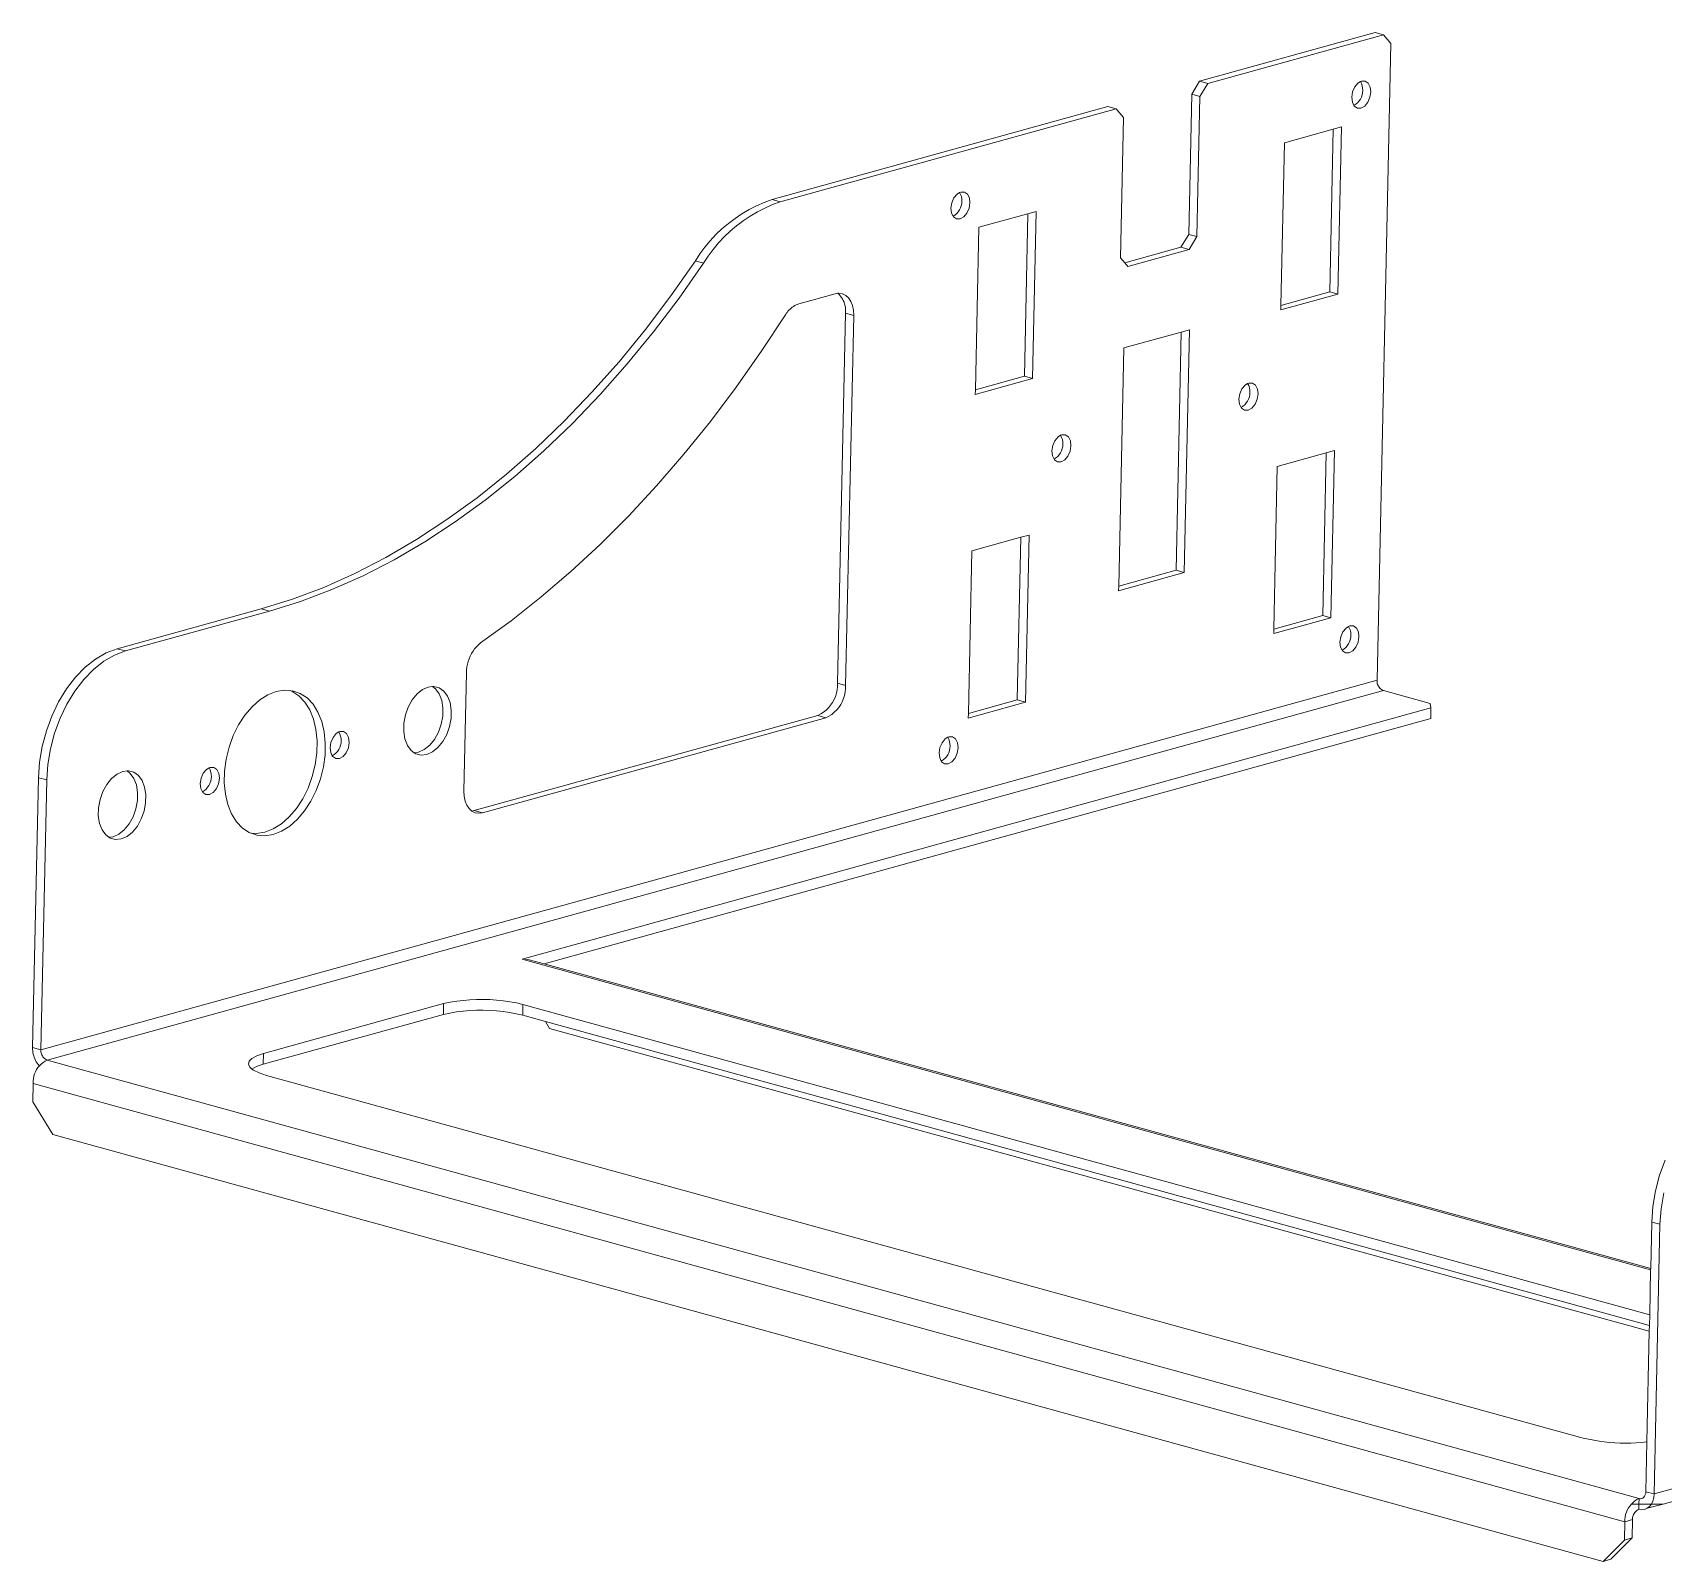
# Model space of a CAD drawing. Extents: x 0 to 2200, y 1000 to 1655.
# Drawn here: x 997.1 to 1069.7, y 1251.4 to 1319.5 of the extents above; entities that cross this region are included whole.
import ezdxf

# ---------------------------------------------------------------- set-up
doc = ezdxf.new("R2010")
doc.units = 0
doc.layers.add('Layer0', color=7, linetype='BYLAYER', lineweight=5)

msp = doc.modelspace()

# ---------------------------------------------------------------- linework, layer by layer
at = {"layer": 'Layer0'}
for p, q in [((1049.097, 1317.343), (1056.917, 1319.506)), ((1049.464, 1317.242), (1057.283, 1319.405)), ((1057.283, 1319.405), (1056.917, 1319.506)), ((1057.613, 1319.019), (1057.283, 1319.405)), ((1057.613, 1319.019), (1056.997, 1290.665)), ((1048.747, 1316.768), (1049.097, 1317.343)), ((1049.097, 1317.343), (1049.464, 1317.242)), ((1049.464, 1317.242), (1049.114, 1316.667)), ((1056.146, 1317.254), (1056.005, 1317.085)), ((1056.26, 1317.327), (1056.146, 1317.254)), ((1056.309, 1317.344), (1056.26, 1317.327)), ((1056.305, 1317.235), (1056.26, 1317.327)), ((1056.338, 1317.138), (1056.305, 1317.235)), ((1056.471, 1317.344), (1056.309, 1317.344)), ((1056.606, 1317.252), (1056.471, 1317.344)), ((1056.694, 1317.082), (1056.606, 1317.252)), ((1048.611, 1310.52), (1048.747, 1316.768)), ((1049.114, 1316.667), (1048.747, 1316.768)), ((1048.978, 1310.419), (1049.114, 1316.667)), ((1055.909, 1316.865), (1055.871, 1316.626)), ((1055.871, 1316.626), (1055.899, 1316.405)), ((1056.005, 1317.085), (1055.909, 1316.865)), ((1056.198, 1316.46), (1056.256, 1316.545)), ((1056.256, 1316.545), (1056.302, 1316.636)), ((1056.302, 1316.636), (1056.336, 1316.733)), ((1056.336, 1316.733), (1056.356, 1316.833)), ((1056.357, 1317.037), (1056.338, 1317.138)), ((1056.356, 1316.833), (1056.364, 1316.935)), ((1056.364, 1316.935), (1056.357, 1317.037)), ((1056.587, 1316.402), (1056.684, 1316.623)), ((1056.684, 1316.623), (1056.721, 1316.861)), ((1056.721, 1316.861), (1056.694, 1317.082)), ((1030.059, 1312.074), (1045.018, 1316.214)), ((1030.426, 1311.973), (1045.384, 1316.113)), ((1045.384, 1316.113), (1045.018, 1316.214)), ((1045.714, 1315.726), (1045.384, 1316.113)), ((1055.899, 1316.405), (1055.966, 1316.262)), ((1055.966, 1316.262), (1056.052, 1316.317)), ((1055.966, 1316.262), (1055.986, 1316.236)), ((1055.986, 1316.236), (1056.121, 1316.144)), ((1056.052, 1316.317), (1056.13, 1316.384)), ((1056.121, 1316.144), (1056.283, 1316.143)), ((1056.13, 1316.384), (1056.198, 1316.46)), ((1056.283, 1316.143), (1056.447, 1316.234)), ((1056.447, 1316.234), (1056.587, 1316.402)), ((1045.714, 1315.726), (1045.578, 1309.479)), ((1055.049, 1315.204), (1052.87, 1314.602)), ((1054.892, 1307.959), (1055.049, 1315.204)), ((1055.42, 1315.307), (1055.049, 1315.204)), ((1055.258, 1307.858), (1055.42, 1315.307)), ((1052.87, 1314.602), (1052.713, 1307.356)), ((1038.156, 1312.146), (1038.06, 1311.926)), ((1038.297, 1312.315), (1038.156, 1312.146)), ((1038.411, 1312.388), (1038.297, 1312.315)), ((1038.461, 1312.405), (1038.411, 1312.388)), ((1038.456, 1312.296), (1038.411, 1312.388)), ((1038.489, 1312.199), (1038.456, 1312.296)), ((1038.622, 1312.405), (1038.461, 1312.405)), ((1038.509, 1312.098), (1038.489, 1312.199)), ((1038.757, 1312.313), (1038.622, 1312.405)), ((1038.845, 1312.143), (1038.757, 1312.313)), ((1038.873, 1311.922), (1038.845, 1312.143)), ((1028.719, 1311.436), (1028.41, 1311.23)), ((1029.04, 1311.625), (1028.719, 1311.436)), ((1029.371, 1311.794), (1029.04, 1311.625)), ((1029.406, 1311.524), (1029.085, 1311.335)), ((1029.711, 1311.944), (1029.371, 1311.794)), ((1029.737, 1311.693), (1029.406, 1311.524)), ((1030.059, 1312.074), (1029.711, 1311.944)), ((1030.077, 1311.843), (1029.737, 1311.693)), ((1030.059, 1312.074), (1030.426, 1311.973)), ((1030.426, 1311.973), (1030.077, 1311.843)), ((1038.06, 1311.926), (1038.023, 1311.687)), ((1038.023, 1311.687), (1038.05, 1311.466)), ((1038.05, 1311.466), (1038.118, 1311.323)), ((1038.204, 1311.378), (1038.281, 1311.445)), ((1038.281, 1311.445), (1038.35, 1311.521)), ((1038.35, 1311.521), (1038.408, 1311.606)), ((1038.408, 1311.606), (1038.454, 1311.697)), ((1038.454, 1311.697), (1038.487, 1311.794)), ((1038.487, 1311.794), (1038.508, 1311.894)), ((1038.508, 1311.894), (1038.515, 1311.996)), ((1038.515, 1311.996), (1038.509, 1312.098)), ((1038.598, 1311.295), (1038.739, 1311.463)), ((1038.739, 1311.463), (1038.835, 1311.683)), ((1038.835, 1311.683), (1038.873, 1311.922)), ((1041.45, 1311.441), (1039.271, 1310.838)), ((1041.293, 1304.196), (1041.45, 1311.441)), ((1041.821, 1311.544), (1041.45, 1311.441)), ((1041.659, 1304.095), (1041.821, 1311.544)), ((1027.83, 1310.765), (1027.561, 1310.508)), ((1028.113, 1311.006), (1027.83, 1310.765)), ((1028.196, 1310.664), (1027.927, 1310.407)), ((1028.41, 1311.23), (1028.113, 1311.006)), ((1028.48, 1310.905), (1028.196, 1310.664)), ((1028.776, 1311.129), (1028.48, 1310.905)), ((1029.085, 1311.335), (1028.776, 1311.129)), ((1038.118, 1311.323), (1038.204, 1311.378)), ((1038.118, 1311.323), (1038.138, 1311.297)), ((1038.138, 1311.297), (1038.273, 1311.205)), ((1038.273, 1311.205), (1038.435, 1311.204)), ((1038.435, 1311.204), (1038.598, 1311.295)), ((1039.271, 1310.838), (1039.114, 1303.593)), ((1027.07, 1309.95), (1026.85, 1309.65)), ((1027.307, 1310.236), (1027.07, 1309.95)), ((1027.561, 1310.508), (1027.307, 1310.236)), ((1027.674, 1310.135), (1027.436, 1309.849)), ((1027.927, 1310.407), (1027.674, 1310.135)), ((1045.768, 1309.256), (1048.261, 1309.946)), ((1048.261, 1309.946), (1048.611, 1310.52)), ((1048.627, 1309.845), (1048.261, 1309.946)), ((1048.611, 1310.52), (1048.978, 1310.419)), ((1048.978, 1310.419), (1048.627, 1309.845)), ((1025.553, 1307.778), (1026.647, 1309.339)), ((1027.013, 1309.238), (1025.92, 1307.677)), ((1026.85, 1309.65), (1026.647, 1309.339)), ((1026.647, 1309.339), (1027.013, 1309.238)), ((1027.216, 1309.549), (1027.013, 1309.238)), ((1027.436, 1309.849), (1027.216, 1309.549)), ((1045.768, 1309.256), (1045.578, 1309.479)), ((1045.908, 1309.092), (1045.768, 1309.256)), ((1045.908, 1309.092), (1048.627, 1309.845)), ((1024.419, 1306.279), (1025.553, 1307.778)), ((1032.871, 1307.873), (1031.25, 1307.424)), ((1032.871, 1307.873), (1032.984, 1307.894)), ((1032.984, 1307.894), (1033.036, 1307.896)), ((1033.044, 1307.837), (1032.984, 1307.894)), ((1033.036, 1307.896), (1033.194, 1307.872)), ((1033.099, 1307.776), (1033.044, 1307.837)), ((1033.148, 1307.71), (1033.099, 1307.776)), ((1033.194, 1307.872), (1033.339, 1307.801)), ((1033.339, 1307.801), (1033.464, 1307.687)), ((1052.708, 1307.153), (1055.258, 1307.858)), ((1052.713, 1307.356), (1054.892, 1307.959)), ((1054.892, 1307.959), (1055.258, 1307.858)), ((1025.92, 1307.677), (1024.786, 1306.179)), ((1030.729, 1307.042), (1030.691, 1306.988)), ((1030.769, 1307.093), (1030.729, 1307.042)), ((1030.813, 1307.142), (1030.769, 1307.093)), ((1030.859, 1307.189), (1030.813, 1307.142)), ((1030.909, 1307.232), (1030.859, 1307.189)), ((1030.96, 1307.272), (1030.909, 1307.232)), ((1031.014, 1307.31), (1030.96, 1307.272)), ((1031.07, 1307.344), (1031.014, 1307.31)), ((1031.128, 1307.374), (1031.07, 1307.344)), ((1031.188, 1307.401), (1031.128, 1307.374)), ((1031.25, 1307.424), (1031.188, 1307.401)), ((1033.193, 1307.641), (1033.148, 1307.71)), ((1033.232, 1307.568), (1033.193, 1307.641)), ((1033.264, 1307.493), (1033.232, 1307.568)), ((1033.291, 1307.415), (1033.264, 1307.493)), ((1033.311, 1307.335), (1033.291, 1307.415)), ((1033.325, 1307.254), (1033.311, 1307.335)), ((1033.333, 1307.172), (1033.325, 1307.254)), ((1033.328, 1307.008), (1033.334, 1307.09)), ((1033.334, 1307.09), (1033.333, 1307.172)), ((1033.464, 1307.687), (1033.566, 1307.535)), ((1033.566, 1307.535), (1033.64, 1307.349)), ((1033.64, 1307.349), (1033.683, 1307.137)), ((1033.683, 1307.137), (1033.695, 1306.907)), ((1052.713, 1307.356), (1052.708, 1307.153)), ((1030.657, 1306.932), (1029.582, 1305.297)), ((1030.691, 1306.988), (1030.657, 1306.932)), ((1032.97, 1290.524), (1033.328, 1307.008)), ((1033.695, 1306.907), (1033.328, 1307.008)), ((1033.336, 1290.423), (1033.695, 1306.907)), ((1023.248, 1304.847), (1024.419, 1306.279)), ((1024.786, 1306.179), (1023.614, 1304.746)), ((1048.28, 1306.166), (1045.727, 1305.46)), ((1048.049, 1295.557), (1048.28, 1306.166)), ((1048.651, 1306.269), (1048.28, 1306.166)), ((1048.416, 1295.456), (1048.651, 1306.269)), ((1022.042, 1303.484), (1023.248, 1304.847)), ((1029.582, 1305.297), (1028.469, 1303.716)), ((1045.727, 1305.46), (1045.497, 1294.85)), ((1023.614, 1304.746), (1022.408, 1303.383)), ((1039.114, 1303.593), (1041.293, 1304.196)), ((1041.293, 1304.196), (1041.659, 1304.095)), ((1020.803, 1302.193), (1022.042, 1303.484)), ((1028.469, 1303.716), (1027.32, 1302.19)), ((1039.11, 1303.389), (1041.659, 1304.095)), ((1039.114, 1303.593), (1039.11, 1303.389)), ((1050.885, 1303.413), (1050.848, 1303.175)), ((1050.982, 1303.634), (1050.885, 1303.413)), ((1051.122, 1303.802), (1050.982, 1303.634)), ((1051.236, 1303.875), (1051.122, 1303.802)), ((1051.286, 1303.893), (1051.236, 1303.875)), ((1051.282, 1303.783), (1051.236, 1303.875)), ((1051.314, 1303.686), (1051.282, 1303.783)), ((1051.448, 1303.892), (1051.286, 1303.893)), ((1051.334, 1303.586), (1051.314, 1303.686)), ((1051.333, 1303.381), (1051.34, 1303.484)), ((1051.34, 1303.484), (1051.334, 1303.586)), ((1051.583, 1303.8), (1051.448, 1303.892)), ((1051.67, 1303.631), (1051.583, 1303.8)), ((1051.66, 1303.171), (1051.698, 1303.41)), ((1051.698, 1303.41), (1051.67, 1303.631)), ((1022.408, 1303.383), (1021.17, 1302.092)), ((1050.848, 1303.175), (1050.875, 1302.954)), ((1050.875, 1302.954), (1050.943, 1302.81)), ((1050.943, 1302.81), (1051.029, 1302.866)), ((1050.943, 1302.81), (1050.963, 1302.784)), ((1050.963, 1302.784), (1051.098, 1302.692)), ((1051.029, 1302.866), (1051.107, 1302.932)), ((1051.098, 1302.692), (1051.26, 1302.691)), ((1051.107, 1302.932), (1051.175, 1303.009)), ((1051.175, 1303.009), (1051.233, 1303.093)), ((1051.233, 1303.093), (1051.279, 1303.184)), ((1051.26, 1302.691), (1051.423, 1302.782)), ((1051.279, 1303.184), (1051.312, 1303.281)), ((1051.312, 1303.281), (1051.333, 1303.381)), ((1051.423, 1302.782), (1051.564, 1302.95)), ((1051.564, 1302.95), (1051.66, 1303.171)), ((1019.535, 1300.978), (1020.803, 1302.193)), ((1021.17, 1302.092), (1019.902, 1300.877)), ((1027.32, 1302.19), (1026.136, 1300.724)), ((1042.652, 1301.329), (1042.556, 1301.108)), ((1042.793, 1301.497), (1042.652, 1301.329)), ((1042.907, 1301.57), (1042.793, 1301.497)), ((1042.957, 1301.588), (1042.907, 1301.57)), ((1042.952, 1301.478), (1042.907, 1301.57)), ((1042.985, 1301.381), (1042.952, 1301.478)), ((1043.118, 1301.587), (1042.957, 1301.588)), ((1043.005, 1301.281), (1042.985, 1301.381)), ((1043.011, 1301.179), (1043.005, 1301.281)), ((1043.253, 1301.495), (1043.118, 1301.587)), ((1043.341, 1301.326), (1043.253, 1301.495)), ((1043.368, 1301.105), (1043.341, 1301.326)), ((1018.241, 1299.841), (1019.535, 1300.978)), ((1019.902, 1300.877), (1018.608, 1299.74)), ((1026.136, 1300.724), (1024.921, 1299.319)), ((1042.556, 1301.108), (1042.519, 1300.87)), ((1042.519, 1300.87), (1042.546, 1300.649)), ((1042.546, 1300.649), (1042.614, 1300.505)), ((1042.614, 1300.505), (1042.699, 1300.561)), ((1042.614, 1300.505), (1042.634, 1300.479)), ((1042.699, 1300.561), (1042.777, 1300.627)), ((1042.777, 1300.627), (1042.846, 1300.704)), ((1042.846, 1300.704), (1042.903, 1300.788)), ((1042.903, 1300.788), (1042.95, 1300.88)), ((1042.95, 1300.88), (1042.983, 1300.976)), ((1042.983, 1300.976), (1043.004, 1301.077)), ((1043.004, 1301.077), (1043.011, 1301.179)), ((1043.094, 1300.477), (1043.235, 1300.646)), ((1043.235, 1300.646), (1043.331, 1300.866)), ((1043.331, 1300.866), (1043.368, 1301.105)), ((1054.736, 1300.787), (1052.557, 1300.184)), ((1054.578, 1293.542), (1054.736, 1300.787)), ((1055.107, 1300.89), (1054.736, 1300.787)), ((1054.945, 1293.441), (1055.107, 1300.89)), ((1016.924, 1298.785), (1018.241, 1299.841)), ((1042.634, 1300.479), (1042.769, 1300.387)), ((1042.769, 1300.387), (1042.93, 1300.386)), ((1042.93, 1300.386), (1043.094, 1300.477)), ((1052.557, 1300.184), (1052.399, 1292.939)), ((1018.608, 1299.74), (1017.29, 1298.684)), ((1024.921, 1299.319), (1023.676, 1297.979)), ((1015.586, 1297.812), (1016.924, 1298.785)), ((1017.29, 1298.684), (1015.952, 1297.711)), ((1014.231, 1296.925), (1015.586, 1297.812)), ((1015.952, 1297.711), (1014.598, 1296.824)), ((1023.676, 1297.979), (1022.403, 1296.705)), ((1012.862, 1296.125), (1014.231, 1296.925)), ((1041.137, 1297.024), (1038.958, 1296.421)), ((1040.98, 1289.779), (1041.137, 1297.024)), ((1041.508, 1297.127), (1041.137, 1297.024)), ((1041.346, 1289.678), (1041.508, 1297.127)), ((1014.598, 1296.824), (1013.229, 1296.024)), ((1022.403, 1296.705), (1021.105, 1295.5)), ((1038.958, 1296.421), (1038.801, 1289.176)), ((1010.095, 1294.796), (1011.483, 1295.415)), ((1011.483, 1295.415), (1012.862, 1296.125)), ((1013.229, 1296.024), (1011.849, 1295.314)), ((1021.105, 1295.5), (1019.784, 1294.366)), ((1045.492, 1294.647), (1048.416, 1295.456)), ((1045.497, 1294.85), (1048.049, 1295.557)), ((1048.049, 1295.557), (1048.416, 1295.456)), ((1008.704, 1294.27), (1010.095, 1294.796)), ((1010.462, 1294.695), (1009.07, 1294.169)), ((1011.849, 1295.314), (1010.462, 1294.695)), ((1045.497, 1294.85), (1045.492, 1294.647)), ((1007.311, 1293.837), (1008.704, 1294.27)), ((1009.07, 1294.169), (1007.677, 1293.736)), ((1019.784, 1294.366), (1018.443, 1293.305)), ((1000.9, 1292.063), (1007.311, 1293.837)), ((1001.267, 1291.962), (1007.677, 1293.736)), ((1007.677, 1293.736), (1007.311, 1293.837)), ((1018.443, 1293.305), (1017.084, 1292.32)), ((1052.395, 1292.735), (1054.945, 1293.441)), ((1052.399, 1292.939), (1054.578, 1293.542)), ((1054.578, 1293.542), (1054.945, 1293.441)), ((1052.399, 1292.939), (1052.395, 1292.735)), ((1055.381, 1292.596), (1055.344, 1292.357)), ((1055.477, 1292.816), (1055.381, 1292.596)), ((1055.618, 1292.985), (1055.477, 1292.816)), ((1055.732, 1293.058), (1055.618, 1292.985)), ((1055.782, 1293.075), (1055.732, 1293.058)), ((1055.777, 1292.966), (1055.732, 1293.058)), ((1055.81, 1292.869), (1055.777, 1292.966)), ((1055.943, 1293.075), (1055.782, 1293.075)), ((1055.808, 1292.464), (1055.829, 1292.564)), ((1055.83, 1292.768), (1055.81, 1292.869)), ((1055.829, 1292.564), (1055.836, 1292.666)), ((1055.836, 1292.666), (1055.83, 1292.768)), ((1056.078, 1292.983), (1055.943, 1293.075)), ((1056.166, 1292.813), (1056.078, 1292.983)), ((1056.156, 1292.353), (1056.194, 1292.592)), ((1056.194, 1292.592), (1056.166, 1292.813)), ((999.938, 1291.603), (1000.415, 1291.88)), ((1000.782, 1291.779), (1000.305, 1291.502)), ((1000.415, 1291.88), (1000.9, 1292.063)), ((1001.267, 1291.962), (1000.782, 1291.779)), ((1000.9, 1292.063), (1001.267, 1291.962)), ((1016.677, 1291.843), (1016.619, 1291.732)), ((1016.744, 1291.95), (1016.677, 1291.843)), ((1016.818, 1292.052), (1016.744, 1291.95)), ((1016.9, 1292.148), (1016.818, 1292.052)), ((1016.989, 1292.237), (1016.9, 1292.148)), ((1017.084, 1292.32), (1016.989, 1292.237)), ((1055.344, 1292.357), (1055.371, 1292.136)), ((1055.371, 1292.136), (1055.439, 1291.993)), ((1055.439, 1291.993), (1055.525, 1292.048)), ((1055.439, 1291.993), (1055.459, 1291.967)), ((1055.459, 1291.967), (1055.594, 1291.875)), ((1055.525, 1292.048), (1055.602, 1292.115)), ((1055.594, 1291.875), (1055.756, 1291.874)), ((1055.602, 1292.115), (1055.671, 1292.191)), ((1055.671, 1292.191), (1055.729, 1292.276)), ((1055.729, 1292.276), (1055.775, 1292.367)), ((1055.756, 1291.874), (1055.919, 1291.965)), ((1055.775, 1292.367), (1055.808, 1292.464)), ((1055.919, 1291.965), (1056.06, 1292.133)), ((1056.06, 1292.133), (1056.156, 1292.353)), ((999.046, 1290.792), (999.479, 1291.238)), ((999.845, 1291.137), (999.412, 1290.691)), ((999.479, 1291.238), (999.938, 1291.603)), ((1000.305, 1291.502), (999.845, 1291.137)), ((1016.457, 1291.127), (1016.453, 1291.001)), ((1016.471, 1291.252), (1016.457, 1291.127)), ((1016.495, 1291.376), (1016.471, 1291.252)), ((1016.527, 1291.497), (1016.495, 1291.376)), ((1016.568, 1291.616), (1016.527, 1291.497)), ((1016.619, 1291.732), (1016.568, 1291.616)), ((1056.997, 1290.665), (997.502, 1274.201)), ((998.648, 1290.273), (999.046, 1290.792)), ((999.412, 1290.691), (999.015, 1290.172)), ((1014.749, 1290.355), (1014.494, 1290.241)), ((1014.941, 1290.383), (1014.749, 1290.355)), ((1015.002, 1290.382), (1014.941, 1290.383)), ((1015.079, 1290.273), (1014.941, 1290.383)), ((1015.239, 1290.319), (1015.002, 1290.382)), ((1016.453, 1291.001), (1016.338, 1285.719)), ((1032.953, 1290.228), (1032.969, 1290.375)), ((1032.969, 1290.375), (1032.97, 1290.524)), ((1032.97, 1290.524), (1033.336, 1290.423)), ((1033.335, 1290.274), (1033.336, 1290.423)), ((1056.997, 1290.665), (1056.996, 1290.616)), ((1056.996, 1290.616), (1057, 1290.568)), ((1057, 1290.568), (1057.009, 1290.52)), ((1057.009, 1290.52), (1057.023, 1290.474)), ((1057.023, 1290.474), (1057.041, 1290.429)), ((1057.041, 1290.429), (1057.064, 1290.387)), ((1057.064, 1290.387), (1057.092, 1290.347)), ((1057.092, 1290.347), (1057.123, 1290.31)), ((997.786, 1273.736), (1057.281, 1290.2)), ((997.992, 1289.064), (998.295, 1289.693)), ((998.295, 1289.693), (998.648, 1290.273)), ((999.015, 1290.172), (998.661, 1289.592)), ((1007.251, 1289.78), (1006.906, 1289.475)), ((1007.614, 1290.009), (1007.251, 1289.78)), ((1007.986, 1290.155), (1007.614, 1290.009)), ((1008.356, 1290.214), (1007.986, 1290.155)), ((1008.61, 1290.203), (1008.356, 1290.214)), ((1008.635, 1290.192), (1008.61, 1290.203)), ((1008.683, 1290.169), (1008.635, 1290.192)), ((1008.714, 1290.185), (1008.683, 1290.169)), ((1008.683, 1290.169), (1008.988, 1289.968)), ((1009.05, 1290.068), (1008.714, 1290.185)), ((1008.988, 1289.968), (1009.254, 1289.687)), ((1009.355, 1289.867), (1009.05, 1290.068)), ((1009.254, 1289.687), (1009.474, 1289.336)), ((1009.621, 1289.586), (1009.355, 1289.867)), ((1014.036, 1289.782), (1013.861, 1289.464)), ((1014.252, 1290.046), (1014.036, 1289.782)), ((1014.494, 1290.241), (1014.252, 1290.046)), ((1015.243, 1290.049), (1015.079, 1290.273)), ((1015.445, 1290.172), (1015.239, 1290.319)), ((1015.355, 1289.761), (1015.243, 1290.049)), ((1015.408, 1289.427), (1015.355, 1289.761)), ((1015.609, 1289.948), (1015.445, 1290.172)), ((1015.721, 1289.66), (1015.609, 1289.948)), ((1015.775, 1289.326), (1015.721, 1289.66)), ((1032.666, 1289.55), (1032.75, 1289.673)), ((1032.75, 1289.673), (1032.821, 1289.803)), ((1032.821, 1289.803), (1032.879, 1289.94)), ((1032.879, 1289.94), (1032.923, 1290.082)), ((1032.923, 1290.082), (1032.953, 1290.228)), ((1033.116, 1289.572), (1033.187, 1289.702)), ((1033.187, 1289.702), (1033.245, 1289.839)), ((1033.245, 1289.839), (1033.289, 1289.981)), ((1033.289, 1289.981), (1033.32, 1290.127)), ((1033.32, 1290.127), (1033.335, 1290.274)), ((1038.796, 1288.972), (1041.346, 1289.678)), ((1038.801, 1289.176), (1040.98, 1289.779)), ((1040.98, 1289.779), (1041.346, 1289.678)), ((1057.123, 1290.31), (1057.158, 1290.276)), ((1057.158, 1290.276), (1057.197, 1290.246)), ((1057.197, 1290.246), (1057.238, 1290.221)), ((1057.238, 1290.221), (1057.281, 1290.2)), ((1059.37, 1289.624), (1057.281, 1290.2)), ((1059.397, 1289.429), (1059.37, 1289.624)), ((997.747, 1288.398), (997.992, 1289.064)), ((998.359, 1288.963), (998.113, 1288.297)), ((998.661, 1289.592), (998.359, 1288.963)), ((1006.588, 1289.101), (1006.307, 1288.669)), ((1006.906, 1289.475), (1006.588, 1289.101)), ((1009.474, 1289.336), (1009.641, 1288.922)), ((1009.84, 1289.235), (1009.621, 1289.586)), ((1009.641, 1288.922), (1009.751, 1288.458)), ((1010.007, 1288.821), (1009.84, 1289.235)), ((1013.735, 1289.111), (1013.666, 1288.742)), ((1013.861, 1289.464), (1013.735, 1289.111)), ((1015.332, 1288.696), (1015.401, 1289.065)), ((1015.401, 1289.065), (1015.408, 1289.427)), ((1015.698, 1288.595), (1015.767, 1288.964)), ((1015.767, 1288.964), (1015.775, 1289.326)), ((1016.795, 1284.854), (1032.094, 1289.087)), ((1017.162, 1284.753), (1032.46, 1288.986)), ((1059.397, 1289.429), (1018.94, 1278.234)), ((1019.92, 1278.027), (1059.386, 1288.948)), ((1032.094, 1289.087), (1032.225, 1289.156)), ((1032.46, 1288.986), (1032.094, 1289.087)), ((1032.225, 1289.156), (1032.35, 1289.238)), ((1032.35, 1289.238), (1032.465, 1289.331)), ((1032.46, 1288.986), (1032.592, 1289.055)), ((1032.465, 1289.331), (1032.571, 1289.436)), ((1032.571, 1289.436), (1032.666, 1289.55)), ((1032.592, 1289.055), (1032.716, 1289.137)), ((1032.716, 1289.137), (1032.832, 1289.23)), ((1032.832, 1289.23), (1032.938, 1289.335)), ((1032.938, 1289.335), (1033.033, 1289.449)), ((1033.033, 1289.449), (1033.116, 1289.572)), ((1038.801, 1289.176), (1038.796, 1288.972)), ((1059.386, 1288.948), (1059.397, 1289.429)), ((997.563, 1287.709), (997.747, 1288.398)), ((998.113, 1288.297), (997.93, 1287.608)), ((1006.069, 1288.191), (1005.882, 1287.68)), ((1006.307, 1288.669), (1006.069, 1288.191)), ((1009.751, 1288.458), (1009.801, 1287.956)), ((1010.117, 1288.357), (1010.007, 1288.821)), ((1010.167, 1287.855), (1010.117, 1288.357)), ((1010.656, 1288.281), (1010.515, 1288.113)), ((1010.77, 1288.354), (1010.656, 1288.281)), ((1010.82, 1288.372), (1010.77, 1288.354)), ((1010.815, 1288.262), (1010.77, 1288.354)), ((1010.848, 1288.165), (1010.815, 1288.262)), ((1010.981, 1288.371), (1010.82, 1288.372)), ((1010.868, 1288.065), (1010.848, 1288.165)), ((1011.116, 1288.279), (1010.981, 1288.371)), ((1011.204, 1288.11), (1011.116, 1288.279)), ((1013.666, 1288.742), (1013.658, 1288.38)), ((1013.658, 1288.38), (1013.711, 1288.046)), ((1015.03, 1288.025), (1015.206, 1288.343)), ((1015.206, 1288.343), (1015.332, 1288.696)), ((1015.396, 1287.924), (1015.572, 1288.242)), ((1015.572, 1288.242), (1015.698, 1288.595)), ((997.446, 1287.01), (997.563, 1287.709)), ((997.93, 1287.608), (997.812, 1286.909)), ((1005.882, 1287.68), (1005.75, 1287.149)), ((1009.789, 1287.431), (1009.717, 1286.895)), ((1009.801, 1287.956), (1009.789, 1287.431)), ((1010.156, 1287.33), (1010.167, 1287.855)), ((1010.419, 1287.892), (1010.382, 1287.654)), ((1010.382, 1287.654), (1010.409, 1287.433)), ((1010.409, 1287.433), (1010.477, 1287.289)), ((1010.515, 1288.113), (1010.419, 1287.892)), ((1010.64, 1287.411), (1010.709, 1287.488)), ((1010.709, 1287.488), (1010.767, 1287.572)), ((1010.767, 1287.572), (1010.813, 1287.663)), ((1010.813, 1287.663), (1010.846, 1287.76)), ((1010.846, 1287.76), (1010.867, 1287.86)), ((1010.867, 1287.86), (1010.874, 1287.963)), ((1010.874, 1287.963), (1010.868, 1288.065)), ((1010.957, 1287.261), (1011.098, 1287.429)), ((1011.098, 1287.429), (1011.194, 1287.65)), ((1011.194, 1287.65), (1011.232, 1287.889)), ((1011.232, 1287.889), (1011.204, 1288.11)), ((1013.711, 1288.046), (1013.823, 1287.758)), ((1013.823, 1287.758), (1013.987, 1287.534)), ((1013.987, 1287.534), (1014.125, 1287.424)), ((1014.125, 1287.424), (1014.317, 1287.452)), ((1014.125, 1287.424), (1014.194, 1287.387)), ((1014.317, 1287.452), (1014.572, 1287.566)), ((1014.572, 1287.566), (1014.815, 1287.761)), ((1014.684, 1287.351), (1014.939, 1287.465)), ((1014.815, 1287.761), (1015.03, 1288.025)), ((1014.939, 1287.465), (1015.181, 1287.66)), ((1015.181, 1287.66), (1015.396, 1287.924)), ((1037.533, 1287.657), (1037.495, 1287.418)), ((1037.495, 1287.418), (1037.523, 1287.197)), ((1037.629, 1287.877), (1037.533, 1287.657)), ((1037.77, 1288.046), (1037.629, 1287.877)), ((1037.884, 1288.118), (1037.77, 1288.046)), ((1037.88, 1287.336), (1037.926, 1287.428)), ((1037.933, 1288.136), (1037.884, 1288.118)), ((1037.929, 1288.027), (1037.884, 1288.118)), ((1037.926, 1287.428), (1037.96, 1287.525)), ((1037.962, 1287.93), (1037.929, 1288.027)), ((1038.095, 1288.136), (1037.933, 1288.136)), ((1037.96, 1287.525), (1037.98, 1287.625)), ((1037.981, 1287.829), (1037.962, 1287.93)), ((1037.98, 1287.625), (1037.988, 1287.727)), ((1037.988, 1287.727), (1037.981, 1287.829)), ((1038.23, 1288.043), (1038.095, 1288.136)), ((1038.318, 1287.874), (1038.23, 1288.043)), ((1038.308, 1287.414), (1038.345, 1287.653)), ((1038.345, 1287.653), (1038.318, 1287.874)), ((997.396, 1286.317), (997.446, 1287.01)), ((997.812, 1286.909), (997.763, 1286.216)), ((1004.991, 1286.755), (1004.877, 1286.682)), ((1005.04, 1286.772), (1004.991, 1286.755)), ((1005.036, 1286.663), (1004.991, 1286.755)), ((1005.202, 1286.772), (1005.04, 1286.772)), ((1005.337, 1286.68), (1005.202, 1286.772)), ((1005.75, 1287.149), (1005.678, 1286.613)), ((1009.717, 1286.895), (1009.585, 1286.364)), ((1009.952, 1286.263), (1010.083, 1286.794)), ((1010.083, 1286.794), (1010.156, 1287.33)), ((1010.477, 1287.289), (1010.563, 1287.345)), ((1010.477, 1287.289), (1010.497, 1287.263)), ((1010.497, 1287.263), (1010.632, 1287.171)), ((1010.563, 1287.345), (1010.64, 1287.411)), ((1010.632, 1287.171), (1010.794, 1287.17)), ((1010.794, 1287.17), (1010.957, 1287.261)), ((1014.194, 1287.387), (1014.43, 1287.324)), ((1014.43, 1287.324), (1014.684, 1287.351)), ((1037.523, 1287.197), (1037.59, 1287.054)), ((1037.59, 1287.054), (1037.676, 1287.109)), ((1037.59, 1287.054), (1037.61, 1287.028)), ((1037.61, 1287.028), (1037.745, 1286.936)), ((1037.676, 1287.109), (1037.754, 1287.176)), ((1037.745, 1286.936), (1037.907, 1286.935)), ((1037.754, 1287.176), (1037.822, 1287.252)), ((1037.822, 1287.252), (1037.88, 1287.336)), ((1037.907, 1286.935), (1038.071, 1287.026)), ((1038.071, 1287.026), (1038.211, 1287.194)), ((1038.211, 1287.194), (1038.308, 1287.414)), ((997.135, 1274.302), (997.396, 1286.317)), ((997.763, 1286.216), (997.396, 1286.317)), ((997.502, 1274.201), (997.763, 1286.216)), ((1000.437, 1286.019), (1000.262, 1285.701)), ((1000.653, 1286.283), (1000.437, 1286.019)), ((1000.895, 1286.478), (1000.653, 1286.283)), ((1001.15, 1286.592), (1000.895, 1286.478)), ((1001.342, 1286.62), (1001.15, 1286.592)), ((1001.403, 1286.618), (1001.342, 1286.62)), ((1001.48, 1286.51), (1001.342, 1286.62)), ((1001.64, 1286.556), (1001.403, 1286.618)), ((1001.644, 1286.286), (1001.48, 1286.51)), ((1001.846, 1286.409), (1001.64, 1286.556)), ((1001.756, 1285.998), (1001.644, 1286.286)), ((1001.81, 1285.664), (1001.756, 1285.998)), ((1002.01, 1286.185), (1001.846, 1286.409)), ((1002.122, 1285.897), (1002.01, 1286.185)), ((1004.64, 1286.293), (1004.602, 1286.054)), ((1004.602, 1286.054), (1004.63, 1285.833)), ((1004.736, 1286.513), (1004.64, 1286.293)), ((1004.877, 1286.682), (1004.736, 1286.513)), ((1004.929, 1285.888), (1004.987, 1285.973)), ((1004.987, 1285.973), (1005.033, 1286.064)), ((1005.033, 1286.064), (1005.067, 1286.161)), ((1005.069, 1286.566), (1005.036, 1286.663)), ((1005.067, 1286.161), (1005.087, 1286.261)), ((1005.088, 1286.465), (1005.069, 1286.566)), ((1005.087, 1286.261), (1005.095, 1286.363)), ((1005.095, 1286.363), (1005.088, 1286.465)), ((1005.318, 1285.83), (1005.415, 1286.051)), ((1005.425, 1286.51), (1005.337, 1286.68)), ((1005.415, 1286.051), (1005.452, 1286.289)), ((1005.452, 1286.289), (1005.425, 1286.51)), ((1005.678, 1286.613), (1005.667, 1286.087)), ((1005.667, 1286.087), (1005.717, 1285.586)), ((1009.585, 1286.364), (1009.398, 1285.853)), ((1009.765, 1285.752), (1009.952, 1286.263)), ((1000.136, 1285.348), (1000.067, 1284.979)), ((1000.262, 1285.701), (1000.136, 1285.348)), ((1001.733, 1284.933), (1001.802, 1285.302)), ((1001.802, 1285.302), (1001.81, 1285.664)), ((1002.176, 1285.563), (1002.122, 1285.897)), ((1002.168, 1285.201), (1002.176, 1285.563)), ((1004.63, 1285.833), (1004.697, 1285.69)), ((1004.697, 1285.69), (1004.783, 1285.745)), ((1004.697, 1285.69), (1004.717, 1285.664)), ((1004.717, 1285.664), (1004.852, 1285.572)), ((1004.783, 1285.745), (1004.861, 1285.812)), ((1004.852, 1285.572), (1005.014, 1285.571)), ((1004.861, 1285.812), (1004.929, 1285.888)), ((1005.014, 1285.571), (1005.178, 1285.662)), ((1005.178, 1285.662), (1005.318, 1285.83)), ((1005.717, 1285.586), (1005.826, 1285.122)), ((1009.161, 1285.375), (1008.879, 1284.943)), ((1009.398, 1285.853), (1009.161, 1285.375)), ((1009.246, 1284.842), (1009.527, 1285.274)), ((1009.527, 1285.274), (1009.765, 1285.752)), ((1016.349, 1285.489), (1016.338, 1285.719)), ((1016.393, 1285.277), (1016.349, 1285.489)), ((1016.467, 1285.091), (1016.393, 1285.277)), ((1000.067, 1284.979), (1000.059, 1284.617)), ((1000.059, 1284.617), (1000.113, 1284.282)), ((1001.431, 1284.262), (1001.607, 1284.58)), ((1001.607, 1284.58), (1001.733, 1284.933)), ((1001.973, 1284.479), (1002.099, 1284.832)), ((1002.099, 1284.832), (1002.168, 1285.201)), ((1005.826, 1285.122), (1005.993, 1284.708)), ((1005.993, 1284.708), (1006.213, 1284.357)), ((1008.562, 1284.569), (1008.216, 1284.263)), ((1008.879, 1284.943), (1008.562, 1284.569)), ((1008.928, 1284.468), (1009.246, 1284.842)), ((1016.568, 1284.938), (1016.467, 1285.091)), ((1016.694, 1284.825), (1016.568, 1284.938)), ((1016.694, 1284.825), (1016.795, 1284.854)), ((1016.838, 1284.754), (1016.694, 1284.825)), ((1016.795, 1284.854), (1017.162, 1284.753)), ((1016.996, 1284.73), (1016.838, 1284.754)), ((1017.162, 1284.753), (1016.996, 1284.73)), ((1000.113, 1284.282), (1000.225, 1283.995)), ((1000.225, 1283.995), (1000.389, 1283.771)), ((1000.718, 1283.689), (1000.974, 1283.803)), ((1000.974, 1283.803), (1001.216, 1283.998)), ((1001.216, 1283.998), (1001.431, 1284.262)), ((1001.34, 1283.702), (1001.582, 1283.897)), ((1001.582, 1283.897), (1001.798, 1284.161)), ((1001.798, 1284.161), (1001.973, 1284.479)), ((1006.213, 1284.357), (1006.479, 1284.076)), ((1006.479, 1284.076), (1006.784, 1283.875)), ((1006.784, 1283.875), (1006.857, 1283.841)), ((1006.857, 1283.841), (1006.885, 1283.84)), ((1006.885, 1283.84), (1007.12, 1283.758)), ((1007.111, 1283.829), (1006.885, 1283.84)), ((1007.481, 1283.889), (1007.111, 1283.829)), ((1007.478, 1283.728), (1007.848, 1283.788)), ((1007.853, 1284.035), (1007.481, 1283.889)), ((1007.848, 1283.788), (1008.219, 1283.934)), ((1008.216, 1284.263), (1007.853, 1284.035)), ((1008.219, 1283.934), (1008.583, 1284.163)), ((1008.583, 1284.163), (1008.928, 1284.468)), ((1000.389, 1283.771), (1000.527, 1283.661)), ((1000.527, 1283.661), (1000.718, 1283.689)), ((1000.527, 1283.661), (1000.595, 1283.623)), ((1000.595, 1283.623), (1000.832, 1283.561)), ((1000.832, 1283.561), (1001.085, 1283.588)), ((1001.085, 1283.588), (1001.34, 1283.702)), ((1007.12, 1283.758), (1007.478, 1283.728)), ((1018.94, 1278.234), (1019.032, 1278.208)), ((1019.032, 1278.208), (1019.151, 1278.225)), ((1069.181, 1264.392), (1019.032, 1278.208)), ((1019.151, 1278.225), (1019.252, 1278.211)), ((1019.92, 1278.027), (1019.252, 1278.211)), ((1069.182, 1264.455), (1019.92, 1278.027)), ((1015.435, 1276.252), (1007.412, 1274.032)), ((1015.425, 1275.771), (1015.435, 1276.252)), ((1015.716, 1275.832), (1015.425, 1275.771)), ((1015.726, 1276.312), (1015.435, 1276.252)), ((1016.008, 1275.881), (1015.716, 1275.832)), ((1016.019, 1276.361), (1015.726, 1276.312)), ((1016.303, 1275.918), (1016.008, 1275.881)), ((1016.314, 1276.399), (1016.019, 1276.361)), ((1016.599, 1275.944), (1016.303, 1275.918)), ((1016.61, 1276.425), (1016.314, 1276.399)), ((1016.896, 1275.958), (1016.599, 1275.944)), ((1016.906, 1276.439), (1016.61, 1276.425)), ((1017.193, 1275.961), (1016.896, 1275.958)), ((1017.203, 1276.442), (1016.906, 1276.439)), ((1017.49, 1275.953), (1017.193, 1275.961)), ((1017.5, 1276.433), (1017.203, 1276.442)), ((1017.786, 1275.932), (1017.49, 1275.953)), ((1017.797, 1276.413), (1017.5, 1276.433)), ((1018.081, 1275.901), (1017.786, 1275.932)), ((1018.092, 1276.381), (1017.797, 1276.413)), ((1018.375, 1275.857), (1018.081, 1275.901)), ((1018.386, 1276.338), (1018.092, 1276.381)), ((1018.667, 1275.803), (1018.375, 1275.857)), ((1018.678, 1276.283), (1018.386, 1276.338)), ((1018.957, 1275.737), (1018.667, 1275.803)), ((1018.967, 1276.217), (1018.678, 1276.283)), ((1018.967, 1276.217), (1018.957, 1275.737)), ((1069.137, 1262.395), (1018.967, 1276.217)), ((1007.401, 1273.551), (1015.425, 1275.771)), ((1018.957, 1275.737), (1019.967, 1275.458)), ((1019.967, 1275.458), (1069.127, 1261.915)), ((1019.967, 1275.458), (1020.157, 1275.148)), ((1069.121, 1261.658), (1020.157, 1275.148)), ((997.135, 1274.302), (997.135, 1274.228)), ((997.502, 1274.201), (997.135, 1274.302)), ((997.135, 1274.228), (997.14, 1274.153)), ((997.14, 1274.153), (997.15, 1274.08)), ((997.15, 1274.08), (997.164, 1274.007)), ((997.164, 1274.007), (997.183, 1273.935)), ((997.183, 1273.935), (997.206, 1273.864)), ((997.206, 1273.864), (997.233, 1273.795)), ((997.233, 1273.795), (997.265, 1273.727)), ((997.265, 1273.727), (997.3, 1273.662)), ((997.3, 1273.662), (997.34, 1273.599)), ((997.502, 1274.201), (997.501, 1274.153)), ((997.501, 1274.153), (997.505, 1274.104)), ((997.505, 1274.104), (997.514, 1274.057)), ((997.514, 1274.057), (997.528, 1274.01)), ((997.602, 1273.627), (997.519, 1273.56)), ((997.528, 1274.01), (997.546, 1273.965)), ((997.546, 1273.965), (997.569, 1273.923)), ((997.569, 1273.923), (997.597, 1273.883)), ((997.597, 1273.883), (997.628, 1273.846)), ((997.692, 1273.686), (997.602, 1273.627)), ((997.628, 1273.846), (997.663, 1273.812)), ((997.663, 1273.812), (997.702, 1273.783)), ((997.786, 1273.736), (997.692, 1273.686)), ((997.702, 1273.783), (997.743, 1273.757)), ((997.743, 1273.757), (997.786, 1273.736)), ((997.786, 1273.736), (1068.664, 1254.208)), ((1006.746, 1273.551), (1006.776, 1273.685)), ((1006.776, 1273.685), (1006.901, 1273.813)), ((1006.901, 1273.813), (1007.115, 1273.93)), ((1007.115, 1273.93), (1007.412, 1274.032)), ((1007.412, 1274.032), (1007.401, 1273.551)), ((997.168, 1272.915), (997.156, 1272.809)), ((997.189, 1273.02), (997.168, 1272.915)), ((997.221, 1273.122), (997.189, 1273.02)), ((997.263, 1273.22), (997.221, 1273.122)), ((997.314, 1273.314), (997.263, 1273.22)), ((997.374, 1273.403), (997.314, 1273.314)), ((997.34, 1273.599), (997.384, 1273.539)), ((997.443, 1273.485), (997.374, 1273.403)), ((997.384, 1273.539), (997.443, 1273.485)), ((997.519, 1273.56), (997.443, 1273.485)), ((1006.813, 1273.416), (1006.746, 1273.551)), ((1006.897, 1273.337), (1006.813, 1273.416)), ((1007.105, 1273.45), (1006.897, 1273.337)), ((1006.972, 1273.285), (1006.897, 1273.337)), ((1007.219, 1273.164), (1006.972, 1273.285)), ((1007.401, 1273.551), (1007.105, 1273.45)), ((1007.544, 1273.056), (1007.219, 1273.164)), ((1007.544, 1273.056), (1066.182, 1256.901)), ((997.156, 1272.702), (997.138, 1271.885)), ((997.156, 1272.809), (997.156, 1272.702)), ((997.156, 1272.702), (1068.034, 1253.174)), ((997.138, 1271.885), (998.028, 1270.431)), ((1128.827, 1270.875), (1069.332, 1254.411)), ((998.028, 1270.431), (1067.073, 1251.408)), ((1069.578, 1268.608), (1069.823, 1269.274)), ((1069.394, 1267.918), (1069.578, 1268.608)), ((1069.276, 1267.22), (1069.394, 1267.918)), ((1069.761, 1267.818), (1069.643, 1267.119)), ((1069.227, 1266.526), (1069.276, 1267.22)), ((1069.643, 1267.119), (1069.593, 1266.425)), ((1069.227, 1266.526), (1069.182, 1264.455)), ((1069.593, 1266.425), (1069.227, 1266.526)), ((1069.593, 1266.425), (1069.332, 1254.411)), ((1069.181, 1264.392), (1069.137, 1262.395)), ((1069.182, 1264.455), (1069.181, 1264.392)), ((1069.137, 1262.395), (1069.127, 1261.915)), ((1069.121, 1261.658), (1069.014, 1256.735)), ((1069.127, 1261.915), (1069.121, 1261.658)), ((1069.734, 1253.953), (1083.381, 1257.729)), ((1066.182, 1256.901), (1066.413, 1256.848)), ((1066.413, 1256.848), (1066.647, 1256.803)), ((1066.647, 1256.803), (1066.881, 1256.764)), ((1066.881, 1256.764), (1067.117, 1256.732)), ((1067.117, 1256.732), (1067.353, 1256.707)), ((1067.353, 1256.707), (1067.59, 1256.69)), ((1067.59, 1256.69), (1067.828, 1256.68)), ((1067.828, 1256.68), (1068.066, 1256.676)), ((1068.066, 1256.676), (1068.303, 1256.68)), ((1068.303, 1256.68), (1068.541, 1256.692)), ((1068.541, 1256.692), (1068.778, 1256.71)), ((1068.778, 1256.71), (1069.014, 1256.735)), ((1069.014, 1256.735), (1068.966, 1254.512)), ((1068.397, 1254.033), (1068.321, 1253.957)), ((1068.48, 1254.1), (1068.397, 1254.033)), ((1068.57, 1254.159), (1068.48, 1254.1)), ((1068.664, 1254.208), (1068.57, 1254.159)), ((1068.664, 1254.208), (1068.659, 1253.953)), ((1068.722, 1254.2), (1068.664, 1254.208)), ((1068.777, 1254.207), (1068.722, 1254.2)), ((1068.829, 1254.228), (1068.777, 1254.207)), ((1068.874, 1254.264), (1068.829, 1254.228)), ((1068.874, 1254.264), (1068.912, 1254.312)), ((1068.912, 1254.312), (1068.94, 1254.371)), ((1068.94, 1254.371), (1068.959, 1254.439)), ((1068.959, 1254.439), (1068.966, 1254.512)), ((1068.966, 1254.512), (1069.332, 1254.411)), ((1069.211, 1253.961), (1069.275, 1254.094)), ((1069.275, 1254.094), (1069.316, 1254.246)), ((1069.316, 1254.246), (1069.332, 1254.411)), ((1068.046, 1253.387), (1068.034, 1253.281)), ((1068.067, 1253.492), (1068.046, 1253.387)), ((1068.099, 1253.594), (1068.067, 1253.492)), ((1068.141, 1253.693), (1068.099, 1253.594)), ((1068.192, 1253.787), (1068.141, 1253.693)), ((1068.252, 1253.875), (1068.192, 1253.787)), ((1068.321, 1253.957), (1068.252, 1253.875)), ((1068.321, 1253.957), (1068.659, 1253.953)), ((1068.374, 1253.316), (1068.373, 1253.268)), ((1068.379, 1253.363), (1068.374, 1253.316)), ((1068.389, 1253.409), (1068.379, 1253.363)), ((1068.403, 1253.455), (1068.389, 1253.409)), ((1068.421, 1253.499), (1068.403, 1253.455)), ((1068.444, 1253.54), (1068.421, 1253.499)), ((1068.471, 1253.58), (1068.444, 1253.54)), ((1068.501, 1253.616), (1068.471, 1253.58)), ((1068.535, 1253.65), (1068.501, 1253.616)), ((1068.572, 1253.68), (1068.535, 1253.65)), ((1068.612, 1253.706), (1068.572, 1253.68)), ((1068.654, 1253.728), (1068.612, 1253.706)), ((1068.659, 1253.953), (1068.654, 1253.728)), ((1068.654, 1253.728), (1068.783, 1253.709)), ((1068.659, 1253.953), (1069.211, 1253.961)), ((1068.783, 1253.709), (1068.913, 1253.725)), ((1068.913, 1253.725), (1069.023, 1253.773)), ((1069.023, 1253.773), (1069.734, 1253.953)), ((1069.023, 1253.773), (1069.126, 1253.853)), ((1069.126, 1253.853), (1069.211, 1253.961)), ((1069.211, 1253.961), (1069.734, 1253.953)), ((1068.016, 1252.357), (1068.034, 1253.174)), ((1068.034, 1253.281), (1068.034, 1253.174)), ((1068.373, 1253.268), (1068.034, 1253.174)), ((1068.356, 1252.451), (1068.373, 1253.268)), ((1067.073, 1251.408), (1068.016, 1252.357)), ((1068.356, 1252.451), (1067.413, 1251.502)), ((1068.016, 1252.357), (1068.356, 1252.451)), ((1067.413, 1251.502), (1067.073, 1251.408))]:
    msp.add_line(p, q, dxfattribs=at)

doc.saveas('drawing.dxf')
